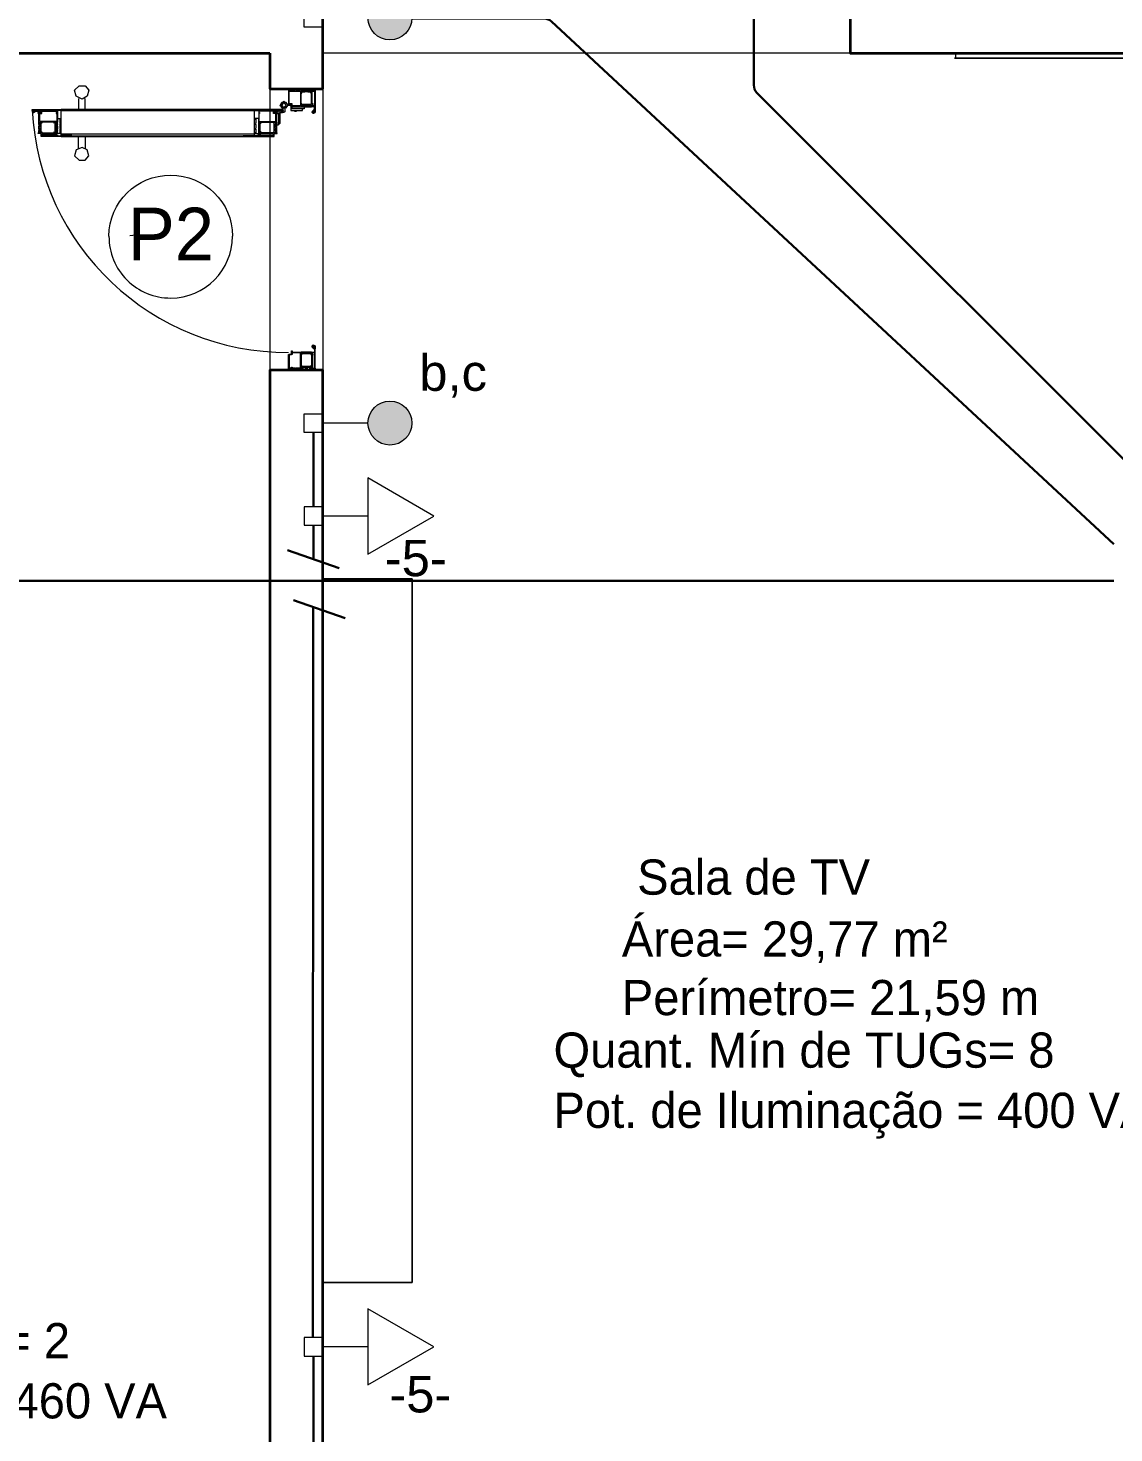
# Model space of a CAD drawing. Header units: millimetres. Extents: x -3501 to 2443, y -1417 to 2787.
# Drawn here: x -2359.2 to -2050.7, y 41.9 to 441.2 of the extents above; entities that cross this region are included whole.
import ezdxf

# ---------------------------------------------------------------- set-up
doc = ezdxf.new("R2010")
doc.units = ezdxf.units.MM
for name, color, linetype, lineweight in [('EL-ELETRODUTOS-ALV', 5, 'Continuous', 30), ('EL-SIMB-P-CIRC', 1, 'Continuous', 20), ('Eletroduto', 160, 'Continuous', 30), ('TXT e CIRCUITOS', 7, 'Continuous', 30)]:
    doc.layers.add(name, color=color, linetype=linetype, lineweight=lineweight)
doc.layers.add('PDF_Geometry', color=7, linetype='Continuous')
doc.layers.add('Texto', color=7, linetype='Continuous')
doc.styles.add('PDF Bahnschrift', font='bahnschrift.ttf')
doc.styles.add('txt 2mm', font='arial.ttf', dxfattribs={"height": 100})

# ---------------------------------------------------------------- blocks, each defined once
blk = doc.blocks.new('tom baixa')
at = {"layer": 'EL-SIMB-P-CIRC', "color": 1}
for p, q in [((138252.4, 40154.5), (138439.9, 40046.3)), ((138252.4, 39938), (138252.4, 40154.5)), ((138071.3, 40019.8), (138071.3, 40072.8)), ((138071.3, 40072.8), (138124.4, 40072.8)), ((138124.4, 40072.8), (138124.4, 40019.8)), ((138124.4, 40019.8), (138071.3, 40019.8)), ((138252.4, 40046.3), (138124.4, 40046.3)), ((138439.9, 40046.3), (138252.4, 39938))]:
    blk.add_line(p, q, dxfattribs=at)
blk = doc.blocks.new('inte sim')
at = {"layer": 'EL-SIMB-P-CIRC', "color": 1}
blk.add_line((51872.6, 16975), (51872.6, 17103.5), dxfattribs=at)
blk.add_circle((51872.6, 16912.5), 62.5, dxfattribs=at)
blk = doc.blocks.new('int paralelo')
at = {"layer": 'EL-SIMB-P-CIRC', "ltscale": 3}
h = blk.add_hatch(color=256, dxfattribs=at)
h.dxf.hatch_style = 1
h.paths.add_polyline_path([(31096.1, 22328.9, 1), (31221.1, 22328.9, 1)])
at = {"layer": 'EL-SIMB-P-CIRC', "color": 1}
for p, q in [((30914.6, 22302.4), (30914.6, 22355.4)), ((30914.6, 22355.4), (30967.6, 22355.4)), ((30967.6, 22355.4), (30967.6, 22302.4)), ((30967.6, 22302.4), (30914.6, 22302.4))]:
    blk.add_line(p, q, dxfattribs=at)
at = {"layer": 'EL-SIMB-P-CIRC', "ltscale": 3, "rotation": 90}
blk.add_blockref('inte sim', (48071.1, -29543.8), dxfattribs=at)

msp = doc.modelspace()

# ---------------------------------------------------------------- linework, layer by layer
at = {"layer": 'Eletroduto'}
for p, q in [((-2278.13, 299.86), (-2278.14, 290.27)), ((-2278.16, 276.65), (-2278.34, 69.02)), ((-2278.13, 63.71), (-2278.13, -10.91))]:
    msp.add_line(p, q, dxfattribs=at)
for points in [[(-2130.64, 650.7), (-2153, 650.7), (-2153, 424.95, 0.198912), (-2152.12, 422.83), (-2037.26, 307.97)], [(-2250.13, 443.88), (-2212.55, 443.88, -0.189464), (-2210.5, 443.08), (-2050.71, 294.52)]]:
    msp.add_lwpolyline(points, format="xyb", dxfattribs=at)
for points in [[(-2278.13, 305.17), (-2278.13, 326.28)], [(-2540.36, 284.09), (-2050.71, 284.09)]]:
    msp.add_lwpolyline(points, dxfattribs=at)
at = {"layer": 'PDF_Geometry', "lineweight": 35}
for p, q in [((-2275.48, 423.93), (-2275.48, 448.91)), ((-2840.56, 434.09), (-2290.51, 434.09)), ((-2290.51, 434.09), (-2290.51, 423.93)), ((-2290.51, 423.93), (-2275.48, 423.93))]:
    msp.add_line(p, q, dxfattribs=at)
at = {"layer": 'PDF_Geometry', "lineweight": 18}
for points in [[(-2125.64, 844.04), (-2125.64, 434.09), (-2275.48, 434.09), (-2275.48, 613.99), (-2275.48, 619.07), (-2300.46, 619.07), (-2325.43, 619.07), (-2325.43, 631.98)], [(-2839.29, 434.09), (-2290.51, 434.09)], [(-1775.59, 434.09), (-2275.48, 434.09), (-2275.48, 284.67)], [(-2290.72, 423.93), (-2290.51, 423.93), (-2290.51, 343.93)], [(-2290.51, 423.93), (-2290.51, -46.33)], [(-2275.48, 423.93), (-2275.48, 343.93)], [(-2344.9, 421.18), (-2344.9, 418.01), (-2342.99, 418.01), (-2342.99, 421.18)], [(-2286.06, 420.12), (-2285.43, 419.28), (-2286.28, 418.43), (-2286.28, 418.22), (-2286.28, 417.37), (-2286.49, 417.16), (-2286.7, 417.16), (-2287.33, 417.16), (-2287.12, 417.16), (-2286.91, 417.16), (-2286.91, 417.37), (-2287.12, 417.37), (-2287.33, 417.58), (-2286.91, 417.58), (-2287.76, 417.58), (-2287.97, 417.37), (-2287.97, 417.16), (-2287.97, 413.99), (-2287.76, 413.99), (-2287.55, 414.2), (-2287.55, 417.16), (-2287.33, 417.16), (-2287.33, 417.37), (-2287.12, 417.16), (-2286.91, 417.16), (-2286.7, 417.37), (-2286.7, 417.58), (-2286.91, 417.58), (-2286.91, 417.37), (-2287.12, 417.37), (-2287.55, 417.58), (-2288.18, 417.58), (-2288.39, 417.58), (-2288.39, 417.16), (-2288.6, 417.58), (-2289.03, 417.58), (-2289.03, 417.37), (-2288.82, 417.16), (-2289.03, 417.16), (-2289.24, 417.37), (-2289.24, 417.58), (-2289.03, 417.8), (-2288.18, 417.8), (-2287.97, 417.8), (-2286.91, 417.8), (-2286.7, 417.8), (-2286.7, 417.58), (-2286.7, 418.22), (-2286.91, 418.43)], [(-2286.7, 418.43), (-2287.55, 419.07), (-2287.12, 420.12), (-2286.06, 420.12), (-2285.43, 419.28), (-2286.06, 418.43)], [(-2280.98, 419.28), (-2280.98, 419.28)], [(-2279.29, 419.28), (-2279.29, 419.28)], [(-2346.8, 410.39), (-2355.48, 410.39), (-2355.48, 410.6), (-2346.8, 410.6), (-2349.77, 410.6), (-2349.77, 411.02), (-2346.8, 411.02), (-2349.77, 411.02), (-2349.77, 417.8), (-2346.8, 417.8), (-2358.02, 417.8), (-2358.02, 418.01), (-2346.8, 418.01)], [(-2358.02, 417.58), (-2358.02, 417.58)], [(-2357.81, 417.8), (-2357.81, 417.8)], [(-2356.75, 417.8), (-2357.81, 417.8), (-2356.75, 417.8)], [(-2357.81, 417.8), (-2357.81, 417.8)], [(-2357.81, 417.37), (-2357.81, 417.37)], [(-2357.6, 417.37), (-2357.6, 417.37)], [(-2357.6, 417.16), (-2357.6, 417.16)], [(-2357.6, 417.16), (-2357.6, 417.16)], [(-2357.39, 417.37), (-2357.39, 417.37)], [(-2357.39, 417.37), (-2357.39, 417.37)], [(-2357.17, 417.58), (-2357.17, 417.58)], [(-2356.54, 417.8), (-2356.54, 417.8)], [(-2356.54, 417.8), (-2356.54, 417.8)], [(-2356.33, 417.16), (-2356.33, 417.16)], [(-2356.12, 417.58), (-2356.12, 417.58)], [(-2356.12, 417.16), (-2356.12, 417.16)], [(-2355.69, 417.58), (-2355.69, 417.58)], [(-2355.27, 417.58), (-2355.27, 417.58)], [(-2355.27, 416.95), (-2355.27, 416.95)], [(-2351.04, 417.58), (-2351.04, 417.58)], [(-2351.04, 417.16), (-2351.04, 417.16)], [(-2294.95, 418.01), (-2349.77, 418.01)], [(-2349.77, 417.8), (-2296.01, 417.8)], [(-2298.13, 417.8), (-2286.7, 417.8), (-2286.7, 418.01), (-2298.13, 418.01)], [(-2294.95, 417.8), (-2294.95, 410.6)], [(-2293.47, 417.16), (-2293.47, 417.16)], [(-2289.45, 417.58), (-2289.45, 417.58)], [(-2289.45, 416.95), (-2289.45, 416.95)], [(-2289.03, 417.58), (-2289.03, 417.58)], [(-2288.6, 417.58), (-2288.6, 417.58)], [(-2288.6, 417.16), (-2288.6, 417.16)], [(-2288.6, 416.53), (-2288.6, 416.53)], [(-2288.6, 415.47), (-2288.6, 415.47)], [(-2288.39, 417.16), (-2288.39, 417.16)], [(-2288.18, 417.8), (-2288.18, 417.8)], [(-2288.18, 417.8), (-2288.18, 417.8)], [(-2288.18, 416.53), (-2287.97, 416.53)], [(-2287.97, 415.47), (-2288.18, 415.47)], [(-2287.97, 417.8), (-2286.91, 417.8), (-2287.97, 417.8)], [(-2287.55, 417.58), (-2287.55, 417.58)], [(-2287.55, 416.53), (-2287.55, 416.95)], [(-2287.33, 417.58), (-2287.33, 417.58)], [(-2287.33, 417.37), (-2287.33, 417.37)], [(-2287.33, 417.37), (-2287.33, 417.37)], [(-2287.12, 417.37), (-2287.12, 417.37)], [(-2287.12, 417.37), (-2287.12, 417.37)], [(-2287.12, 417.16), (-2287.12, 417.16)], [(-2286.91, 417.8), (-2286.91, 417.8)], [(-2286.91, 417.8), (-2286.91, 417.8)], [(-2286.91, 417.58), (-2286.91, 417.58)], [(-2286.91, 417.58), (-2286.91, 417.58)], [(-2286.91, 417.37), (-2286.91, 417.37)], [(-2286.91, 417.37), (-2286.91, 417.37)], [(-2286.91, 417.37), (-2286.91, 417.37)], [(-2286.7, 417.58), (-2286.7, 417.58)], [(-2284.16, 417.8), (-2284.16, 417.8)], [(-2283.74, 417.8), (-2283.52, 417.8), (-2283.52, 417.58), (-2282.89, 417.58), (-2282.89, 417.8), (-2282.68, 417.8)], [(-2283.52, 418.22), (-2283.52, 418.22)], [(-2282.89, 418.22), (-2282.89, 418.22)], [(-2282.89, 418.22), (-2282.89, 418.22)], [(-2281.62, 418.85), (-2281.62, 418.85)], [(-2280.98, 419.07), (-2280.98, 419.07)], [(-2280.98, 419.07), (-2280.98, 419.07)], [(-2280.98, 419.07), (-2280.98, 419.07)], [(-2280.98, 418.85), (-2280.98, 418.85)], [(-2280.77, 419.07), (-2280.77, 419.07)], [(-2280.77, 419.07), (-2280.77, 419.07)], [(-2280.77, 419.07), (-2280.77, 419.07)], [(-2280.77, 418.85), (-2280.77, 418.85)], [(-2280.56, 419.07), (-2280.56, 419.07)], [(-2280.56, 419.07), (-2280.56, 419.07)], [(-2280.56, 418.85), (-2280.56, 418.85)], [(-2279.71, 419.07), (-2279.71, 419.07)], [(-2279.71, 419.07), (-2279.71, 419.07)], [(-2279.71, 418.85), (-2279.71, 418.85)], [(-2279.5, 419.07), (-2279.5, 419.07)], [(-2279.5, 419.07), (-2279.5, 419.07)], [(-2279.5, 419.07), (-2279.5, 419.07)], [(-2279.5, 418.85), (-2279.5, 418.85)], [(-2279.29, 419.07), (-2279.29, 419.07)], [(-2279.29, 419.07), (-2279.29, 419.07)], [(-2279.29, 419.07), (-2279.29, 419.07)], [(-2279.29, 418.85), (-2279.29, 418.85)], [(-2278.66, 418.85), (-2278.66, 418.85)], [(-2278.44, 417.16), (-2278.44, 417.16)], [(-2278.23, 417.58), (-2278.23, 417.58)], [(-2278.23, 417.58), (-2278.23, 417.58)], [(-2278.23, 417.37), (-2278.23, 417.37)], [(-2278.23, 417.37), (-2278.23, 417.37)], [(-2278.23, 417.16), (-2278.23, 417.16)], [(-2278.23, 417.16), (-2278.23, 417.16)], [(-2278.23, 417.16), (-2278.23, 417.16)], [(-2278.02, 418.01), (-2278.02, 418.01)], [(-2278.02, 418.01), (-2278.02, 417.8), (-2278.02, 418.01)], [(-2278.02, 417.8), (-2278.02, 417.8)], [(-2278.02, 417.8), (-2278.02, 417.8)], [(-2278.02, 417.58), (-2278.02, 417.58)], [(-2278.02, 417.37), (-2278.02, 417.37)], [(-2278.02, 417.16), (-2278.02, 417.16)], [(-2278.02, 417.16), (-2278.02, 417.16)], [(-2277.81, 417.8), (-2277.81, 417.8)], [(-2277.81, 417.8), (-2277.81, 417.8)], [(-2277.81, 417.58), (-2277.81, 417.58)], [(-2277.81, 417.58), (-2277.81, 417.58)], [(-2277.81, 417.16), (-2277.81, 417.37), (-2277.81, 417.16)], [(-2277.81, 417.37), (-2277.81, 417.37)], [(-2277.81, 417.37), (-2277.81, 417.37)], [(-2277.81, 417.37), (-2277.81, 417.37)], [(-2277.81, 417.16), (-2277.81, 417.16)], [(-2356.12, 414.41), (-2356.12, 414.41)], [(-2356.12, 413.77), (-2356.12, 413.77)], [(-2356.12, 413.35), (-2356.12, 413.35)], [(-2356.12, 412.5), (-2356.12, 412.5)], [(-2356.12, 412.08), (-2356.12, 412.08)], [(-2356.12, 411.45), (-2356.12, 411.45)], [(-2355.9, 413.77), (-2355.9, 413.77)], [(-2355.9, 413.77), (-2355.9, 413.77)], [(-2355.9, 413.35), (-2355.9, 413.35)], [(-2355.9, 413.35), (-2355.9, 413.35)], [(-2355.9, 412.5), (-2355.9, 412.5)], [(-2355.9, 412.5), (-2355.9, 412.5)], [(-2355.9, 412.08), (-2355.9, 412.08)], [(-2355.9, 412.08), (-2355.9, 412.08)], [(-2355.69, 413.77), (-2355.69, 413.77)], [(-2355.69, 412.08), (-2355.69, 412.08)], [(-2349.77, 413.99), (-2349.77, 413.99)], [(-2349.77, 412.5), (-2349.77, 412.5)], [(-2294.95, 413.99), (-2294.95, 413.99)], [(-2294.95, 412.5), (-2294.74, 412.5), (-2294.95, 412.5)], [(-2288.82, 413.77), (-2288.82, 413.77)], [(-2288.82, 413.77), (-2288.82, 413.77)], [(-2288.82, 413.56), (-2288.82, 413.56)], [(-2288.82, 413.56), (-2288.82, 413.56)], [(-2288.82, 413.56), (-2288.82, 413.56)], [(-2288.82, 413.56), (-2288.82, 413.56)], [(-2288.82, 413.35), (-2288.82, 413.35)], [(-2288.82, 413.35), (-2288.82, 413.35)], [(-2288.82, 412.5), (-2288.82, 412.5)], [(-2288.82, 412.5), (-2288.82, 412.5)], [(-2288.82, 412.29), (-2288.82, 412.29)], [(-2288.82, 412.29), (-2288.82, 412.29)], [(-2288.82, 412.29), (-2288.82, 412.29)], [(-2288.82, 412.29), (-2288.82, 412.29)], [(-2288.82, 412.08), (-2288.82, 412.08)], [(-2288.82, 412.08), (-2288.82, 412.08)], [(-2288.6, 414.41), (-2288.6, 414.41)], [(-2288.6, 413.77), (-2288.6, 413.77)], [(-2288.6, 413.56), (-2288.6, 413.56)], [(-2288.6, 413.56), (-2288.6, 413.56)], [(-2288.6, 413.35), (-2288.6, 413.35)], [(-2288.6, 412.5), (-2288.6, 412.5)], [(-2288.6, 412.29), (-2288.6, 412.29)], [(-2288.6, 412.29), (-2288.6, 412.29)], [(-2288.6, 412.08), (-2288.6, 412.08)], [(-2288.6, 411.45), (-2288.6, 411.45)], [(-2287.97, 413.99), (-2287.97, 413.99)], [(-2294.95, 411.02), (-2349.77, 411.02)], [(-2349.77, 410.6), (-2296.01, 410.6)], [(-2349.77, 410.39), (-2294.74, 410.39)], [(-2344.9, 407), (-2344.9, 410.39), (-2342.99, 410.39), (-2342.99, 407)], [(-2298.13, 410.39), (-2289.24, 410.39), (-2289.24, 410.6), (-2298.13, 410.6)], [(-2330.3, 382.24), (-2328.6, 382.45)], [(-2280.98, 349.01), (-2280.98, 349.01)], [(-2280.98, 349.01), (-2280.98, 349.01)], [(-2280.98, 348.8), (-2280.98, 348.8)], [(-2280.56, 349.01), (-2280.56, 349.01)], [(-2280.56, 349.01), (-2280.56, 349.01)], [(-2280.56, 349.01), (-2280.56, 349.01)], [(-2279.71, 349.01), (-2279.71, 349.01)], [(-2279.71, 349.01), (-2279.71, 349.01)], [(-2279.29, 349.01), (-2279.29, 349.01)], [(-2279.29, 349.01), (-2279.29, 349.01)], [(-2279.29, 348.8), (-2279.29, 348.8)], [(-2278.44, 350.92), (-2278.44, 350.92)], [(-2278.23, 350.71), (-2278.23, 350.71)], [(-2278.23, 350.49), (-2278.23, 350.49)], [(-2278.23, 350.49), (-2278.23, 350.49)], [(-2278.23, 350.28), (-2278.23, 350.28)], [(-2278.23, 350.28), (-2278.23, 350.28)], [(-2278.02, 350.92), (-2278.02, 350.92)], [(-2278.02, 350.92), (-2278.02, 350.92)], [(-2278.02, 350.71), (-2278.02, 350.71)], [(-2278.02, 350.28), (-2278.02, 350.28)], [(-2278.02, 350.07), (-2278.02, 350.07)], [(-2278.02, 350.07), (-2278.02, 350.07)], [(-2277.81, 350.71), (-2277.81, 350.71)], [(-2277.81, 350.71), (-2277.81, 350.71)], [(-2277.81, 350.28), (-2277.81, 350.28)], [(-2277.81, 350.28), (-2277.81, 350.28)], [(-2277.6, 350.49), (-2277.6, 350.49)], [(-2290.72, 308.59), (-2290.51, 308.8)], [(-2290.72, 129.12), (-2290.51, 128.91)], [(-2275.48, 84.67), (-2275.48, -150.88)]]:
    msp.add_lwpolyline(points, dxfattribs=at)
at = {"layer": 'PDF_Geometry', "lineweight": 35}
for points in [[(-2125.64, 448.91), (-2125.64, 434.09), (-1775.59, 434.09), (-1775.59, 357.48), (-1760.56, 357.48), (-1760.56, 535.47), (-1775.59, 535.47), (-1775.59, 448.91), (-2110.61, 448.91), (-2110.61, 459.07), (-2125.64, 459.07)], [(-2265.53, -150.88), (-2275.48, -150.88), (-2275.48, 343.93), (-2290.51, 343.93), (-2290.51, -150.88), (-2290.51, -165.91), (-2265.53, -165.91)]]:
    msp.add_lwpolyline(points, close=True, dxfattribs=at)
at = {"layer": 'PDF_Geometry', "lineweight": 18}
for points in [[(-1791.25, 432.61), (-2096.01, 432.61)], [(-2343.84, 420.97), (-2345.53, 421.82), (-2345.96, 423.51), (-2344.69, 424.78), (-2342.99, 424.78), (-2341.94, 423.51), (-2342.36, 421.82)], [(-2281.62, 418.85), (-2281.41, 418.85), (-2281.2, 418.85), (-2281.41, 419.07), (-2281.41, 419.28), (-2281.41, 419.07), (-2281.62, 419.07), (-2281.62, 419.49), (-2281.41, 419.49), (-2281.41, 419.7), (-2281.62, 419.7), (-2281.62, 422.66), (-2281.41, 422.66), (-2281.41, 422.87), (-2281.41, 423.09), (-2281.62, 422.87), (-2281.62, 423.3), (-2281.41, 423.3), (-2281.2, 423.51), (-2281.41, 423.51), (-2281.62, 423.51), (-2283.1, 423.51), (-2283.1, 423.93), (-2283.31, 423.93), (-2283.52, 423.93), (-2283.52, 423.72), (-2283.31, 423.72), (-2283.31, 423.51), (-2284.16, 423.51), (-2285.01, 423.51), (-2285.01, 423.72), (-2284.79, 423.72), (-2284.79, 423.93), (-2285.22, 423.93), (-2285.22, 419.7), (-2285.22, 419.49), (-2284.37, 419.49), (-2284.37, 418.64), (-2284.16, 418.64), (-2284.16, 418.85), (-2282.89, 418.85)], [(-2285.22, 423.93), (-2277.6, 423.93)], [(-2285.01, 419.7), (-2285.01, 423.3), (-2284.37, 423.3), (-2284.16, 423.3), (-2281.83, 423.3), (-2281.83, 419.07), (-2282.47, 419.07), (-2283.31, 419.07), (-2284.16, 419.07), (-2284.16, 419.7)], [(-2280.56, 423.51), (-2279.71, 423.51), (-2279.71, 423.3), (-2279.93, 423.3), (-2279.71, 423.09), (-2279.08, 423.09), (-2279.08, 423.3), (-2279.29, 423.3), (-2279.29, 423.51), (-2279.08, 423.51), (-2278.87, 423.3), (-2278.66, 423.3), (-2278.66, 422.87), (-2278.87, 423.09), (-2280.14, 423.09), (-2280.14, 423.3), (-2280.14, 423.09), (-2281.41, 423.09), (-2281.62, 422.87), (-2281.62, 423.3), (-2281.41, 423.3), (-2281.2, 423.51), (-2280.98, 423.51), (-2280.98, 423.3), (-2281.2, 423.3), (-2281.2, 423.09), (-2280.56, 423.09), (-2280.35, 423.3), (-2280.56, 423.3)], [(-2277.6, 417.8), (-2277.81, 417.8), (-2278.02, 417.8), (-2278.02, 418.01), (-2277.81, 418.01), (-2277.81, 418.85), (-2278.66, 418.85), (-2278.87, 418.85), (-2279.08, 418.85), (-2278.87, 419.07), (-2278.87, 419.28), (-2278.87, 419.07), (-2278.66, 419.07), (-2278.66, 419.49), (-2278.87, 419.49), (-2278.87, 419.7), (-2278.66, 419.7), (-2278.66, 422.66), (-2278.87, 422.66), (-2278.87, 422.87), (-2278.87, 423.09), (-2278.66, 422.87), (-2278.66, 423.3), (-2278.87, 423.3), (-2279.08, 423.51), (-2278.87, 423.51), (-2278.66, 423.51), (-2277.6, 423.51), (-2277.6, 423.72), (-2278.02, 423.72), (-2278.02, 423.93), (-2277.81, 423.93), (-2277.6, 423.93), (-2277.6, 417.16), (-2278.02, 417.16), (-2277.81, 417.37), (-2277.81, 417.16), (-2277.6, 417.16), (-2277.6, 417.37), (-2277.6, 417.58)], [(-2278.23, 419.7), (-2278.44, 419.7), (-2278.44, 423.3), (-2277.81, 423.3), (-2277.81, 419.07), (-2278.44, 419.07), (-2278.44, 419.49), (-2278.23, 419.49)], [(-2284.79, 419.28), (-2284.58, 419.07), (-2284.58, 418.01), (-2284.58, 417.8), (-2284.16, 417.8), (-2281.2, 417.8), (-2281.2, 418.01), (-2281.2, 418.22), (-2283.74, 418.22), (-2284.16, 418.22), (-2284.37, 418.43), (-2284.37, 419.28), (-2284.37, 419.49), (-2284.58, 419.49), (-2285.43, 419.49), (-2285.64, 419.7), (-2286.49, 420.34), (-2287.33, 419.7), (-2287.33, 418.64), (-2286.28, 418.43), (-2285.64, 419.07), (-2285.43, 419.28)], [(-2286.49, 418.64), (-2287.12, 419.28), (-2286.49, 419.91), (-2285.85, 419.28)], [(-2286.49, 418.64), (-2287.12, 419.28), (-2286.49, 419.91), (-2285.85, 419.28)], [(-2280.56, 419.07), (-2280.56, 418.85), (-2279.71, 418.85), (-2279.71, 419.07), (-2279.93, 419.07), (-2279.93, 419.28), (-2279.71, 419.28), (-2279.08, 419.28), (-2279.08, 419.07), (-2279.29, 419.07), (-2279.29, 418.85), (-2279.08, 418.85), (-2278.87, 419.07), (-2278.87, 419.28), (-2278.66, 419.07), (-2278.66, 419.49), (-2278.87, 419.49), (-2280.14, 419.49), (-2280.14, 419.28), (-2280.14, 419.49), (-2281.41, 419.49), (-2281.62, 419.49), (-2281.62, 419.07), (-2281.41, 419.28), (-2281.41, 419.07), (-2281.2, 418.85), (-2280.98, 418.85), (-2280.98, 419.07), (-2281.2, 419.07), (-2281.2, 419.28), (-2280.56, 419.28), (-2280.35, 419.28), (-2280.35, 419.07)], [(-2280.56, 419.28), (-2280.77, 419.28), (-2280.98, 419.28), (-2280.98, 419.07), (-2280.98, 418.85), (-2281.62, 418.85), (-2278.66, 418.85), (-2279.29, 418.85), (-2279.29, 419.07), (-2279.29, 419.28), (-2279.5, 419.28), (-2279.71, 419.28), (-2279.71, 419.07), (-2279.5, 419.07), (-2279.71, 419.07), (-2279.71, 418.85), (-2280.56, 418.85), (-2280.56, 419.07), (-2280.77, 419.07), (-2280.56, 419.07)], [(-2357.39, 417.16), (-2357.6, 417.16), (-2357.81, 417.37), (-2357.6, 417.37), (-2357.17, 417.58), (-2356.54, 417.58), (-2356.33, 417.58), (-2356.33, 417.16), (-2356.12, 417.58), (-2355.69, 417.58), (-2355.69, 417.37), (-2355.9, 417.16), (-2356.12, 417.16), (-2355.9, 417.16), (-2355.69, 417.16), (-2355.48, 417.37), (-2355.48, 417.58), (-2355.69, 417.8), (-2356.54, 417.8), (-2357.81, 417.8), (-2358.02, 417.8), (-2358.02, 417.58), (-2358.02, 417.37), (-2357.81, 417.16), (-2357.6, 417.16), (-2357.39, 417.37)], [(-2350.83, 415.68), (-2350.83, 414.41), (-2351.04, 414.41), (-2351.04, 414.2), (-2350.83, 414.2), (-2351.04, 413.99), (-2351.25, 414.2), (-2351.04, 414.41), (-2351.46, 414.41), (-2351.46, 414.2), (-2351.67, 414.2), (-2351.88, 414.41), (-2355.27, 414.41), (-2355.27, 414.2), (-2355.48, 414.2), (-2355.48, 414.41), (-2355.9, 414.41), (-2355.9, 414.2), (-2355.69, 414.2), (-2355.9, 414.2), (-2356.12, 413.99), (-2356.12, 414.2), (-2356.12, 414.41), (-2356.12, 415.68), (-2356.12, 416.95), (-2356.33, 416.95), (-2356.33, 417.16), (-2355.48, 417.16), (-2355.48, 417.8), (-2355.27, 417.8), (-2351.04, 417.8), (-2350.83, 417.8)], [(-2351.04, 417.16), (-2351.25, 417.16), (-2351.25, 416.95), (-2351.04, 416.95), (-2351.04, 414.62), (-2355.9, 414.62), (-2355.9, 415.26), (-2355.9, 416.1), (-2355.9, 416.95), (-2355.27, 416.95), (-2355.27, 417.58), (-2351.04, 417.58)], [(-2349.98, 413.99), (-2350.19, 413.77), (-2350.19, 413.56), (-2350.19, 413.14), (-2350.19, 412.93), (-2350.19, 412.72), (-2349.77, 412.5), (-2349.98, 412.5), (-2350.19, 412.5), (-2350.19, 412.29), (-2350.19, 411.45), (-2349.98, 411.45), (-2349.98, 411.23), (-2350.19, 411.23), (-2350.83, 411.23), (-2350.83, 411.66), (-2350.83, 414.83), (-2350.83, 415.04), (-2350.83, 415.26), (-2350.83, 415.47), (-2350.19, 415.47), (-2349.98, 415.47), (-2349.98, 415.26), (-2350.19, 415.26), (-2350.19, 414.41), (-2350.19, 414.2)], [(-2294.74, 415.26), (-2294.53, 415.26), (-2294.53, 414.41), (-2294.53, 414.2), (-2294.74, 413.99), (-2294.53, 413.77), (-2294.53, 413.56), (-2294.53, 413.14), (-2294.53, 412.93), (-2294.53, 412.72), (-2294.74, 412.5), (-2294.53, 412.5), (-2294.53, 412.29), (-2294.53, 411.45), (-2294.74, 411.45), (-2294.74, 411.23), (-2294.53, 411.23), (-2293.89, 411.23), (-2293.68, 411.23), (-2293.68, 411.66), (-2293.68, 414.83), (-2293.68, 415.04), (-2293.68, 415.26), (-2293.89, 415.47), (-2294.53, 415.47), (-2294.74, 415.47)], [(-2293.68, 415.68), (-2293.68, 414.41), (-2293.68, 414.2), (-2293.68, 413.99), (-2293.47, 414.2), (-2293.68, 414.41), (-2293.26, 414.41), (-2293.26, 414.2), (-2293.05, 414.2), (-2292.84, 414.41), (-2289.45, 414.41), (-2289.45, 414.2), (-2289.24, 414.2), (-2289.24, 414.41), (-2288.82, 414.41), (-2288.82, 414.2), (-2289.03, 414.2), (-2288.82, 414.2), (-2288.6, 413.99), (-2288.6, 414.2), (-2288.6, 414.41), (-2288.6, 415.68), (-2288.6, 416.95), (-2288.39, 416.95), (-2288.39, 417.16), (-2289.24, 417.16), (-2289.24, 417.8), (-2289.45, 417.8), (-2293.68, 417.8)], [(-2293.47, 417.16), (-2293.47, 416.95), (-2293.68, 416.95), (-2293.68, 414.62), (-2288.82, 414.62), (-2288.82, 415.26), (-2288.82, 416.1), (-2288.82, 416.95), (-2289.45, 416.95), (-2289.45, 417.58), (-2293.47, 417.58), (-2293.68, 417.58), (-2293.68, 417.16)], [(-2288.82, 417.16), (-2288.6, 417.16)], [(-2288.18, 416.95), (-2288.18, 413.56), (-2288.6, 413.56), (-2288.6, 416.95)], [(-2280.77, 418.22), (-2284.16, 418.22), (-2284.16, 418.85), (-2280.77, 418.85)], [(-2280.77, 418.85), (-2280.98, 419.07), (-2280.77, 419.07)], [(-2279.29, 419.07), (-2279.5, 418.85), (-2279.5, 419.07)], [(-2277.81, 417.58), (-2277.81, 417.37), (-2277.6, 417.37), (-2277.6, 417.58), (-2277.81, 417.8), (-2278.02, 417.8), (-2278.23, 417.58), (-2278.23, 417.37), (-2278.02, 417.58), (-2278.02, 417.37), (-2277.81, 417.37), (-2278.02, 417.37), (-2278.02, 417.16), (-2278.02, 416.95), (-2278.23, 416.95), (-2278.44, 417.16), (-2278.44, 417.37), (-2278.44, 417.16), (-2278.23, 417.16), (-2278.02, 417.16), (-2278.02, 417.58)], [(-2278.44, 417.37), (-2278.23, 417.58), (-2278.44, 417.58)], [(-2278.23, 417.16), (-2278.23, 417.37)], [(-2350.83, 411.45), (-2350.83, 411.23), (-2351.04, 411.23), (-2351.25, 411.23), (-2351.25, 410.81), (-2350.83, 410.81), (-2350.83, 410.6), (-2355.27, 410.6), (-2355.48, 410.6), (-2355.48, 411.23), (-2356.33, 411.23), (-2356.33, 411.45), (-2356.12, 411.45), (-2356.12, 411.66), (-2356.12, 411.87), (-2355.9, 411.66), (-2355.69, 411.66), (-2355.9, 411.66), (-2355.9, 411.45), (-2355.48, 411.45), (-2355.48, 411.66), (-2355.27, 411.66), (-2355.27, 411.45), (-2351.88, 411.45), (-2351.67, 411.66), (-2351.46, 411.66), (-2351.46, 411.45), (-2351.04, 411.45), (-2351.25, 411.66), (-2351.04, 411.87), (-2350.83, 411.66), (-2351.04, 411.66), (-2351.04, 411.45)], [(-2355.9, 413.35), (-2356.12, 413.35), (-2356.12, 412.5), (-2355.9, 412.5), (-2355.9, 412.72), (-2355.69, 412.72), (-2355.69, 412.5), (-2355.69, 411.87), (-2355.9, 411.87), (-2355.9, 412.08), (-2356.12, 412.08), (-2356.12, 411.87), (-2355.9, 411.66), (-2355.69, 411.66), (-2355.9, 411.45), (-2355.48, 411.45), (-2355.48, 411.66), (-2355.48, 412.93), (-2355.69, 412.93), (-2355.48, 412.93), (-2355.48, 414.2), (-2355.48, 414.41), (-2355.9, 414.41), (-2355.69, 414.2), (-2355.9, 414.2), (-2356.12, 413.99), (-2356.12, 413.77), (-2355.9, 413.77), (-2355.9, 413.99), (-2355.69, 413.99), (-2355.69, 413.35), (-2355.69, 413.14), (-2355.9, 413.14)], [(-2355.69, 413.56), (-2355.69, 413.77), (-2355.9, 413.77), (-2356.12, 413.77), (-2356.12, 414.41), (-2356.12, 411.45), (-2356.12, 412.08), (-2355.9, 412.08), (-2355.69, 412.08), (-2355.69, 412.29), (-2355.69, 412.5), (-2355.9, 412.5), (-2356.12, 412.5), (-2356.12, 413.35), (-2355.9, 413.35), (-2355.69, 413.35)], [(-2351.04, 413.35), (-2350.83, 413.35), (-2350.83, 412.5), (-2351.04, 412.5), (-2351.04, 412.72), (-2351.25, 412.72), (-2351.25, 412.5), (-2351.25, 411.87), (-2351.04, 411.87), (-2351.04, 412.08), (-2350.83, 412.08), (-2350.83, 411.87), (-2351.04, 411.87), (-2351.25, 411.66), (-2351.04, 411.45), (-2351.25, 411.45), (-2351.46, 411.45), (-2351.46, 411.66), (-2351.46, 412.93), (-2351.25, 412.93), (-2351.46, 412.93), (-2351.46, 414.2), (-2351.46, 414.41), (-2351.25, 414.41), (-2351.04, 414.41), (-2351.25, 414.2), (-2351.04, 413.99), (-2350.83, 413.99), (-2350.83, 413.77), (-2351.04, 413.77), (-2351.04, 413.99), (-2351.25, 413.99), (-2351.25, 413.35), (-2351.25, 413.14), (-2351.04, 413.14)], [(-2349.77, 413.99), (-2349.98, 413.99)], [(-2294.95, 413.99), (-2294.74, 413.99)], [(-2293.68, 411.45), (-2293.68, 411.23), (-2293.47, 411.23), (-2293.47, 410.81), (-2293.89, 410.81), (-2293.89, 410.6), (-2293.68, 410.6), (-2289.45, 410.6), (-2289.24, 410.6), (-2289.24, 411.23), (-2288.39, 411.23), (-2288.39, 411.45), (-2288.6, 411.45), (-2288.6, 411.66), (-2288.6, 411.87), (-2288.82, 411.66), (-2289.03, 411.66), (-2288.82, 411.66), (-2288.82, 411.45), (-2289.24, 411.45), (-2289.24, 411.66), (-2289.45, 411.66), (-2289.45, 411.45), (-2292.84, 411.45), (-2293.05, 411.66), (-2293.26, 411.66), (-2293.26, 411.45), (-2293.68, 411.45), (-2293.47, 411.66), (-2293.68, 411.87), (-2293.68, 411.66)], [(-2293.68, 413.35), (-2293.68, 412.5), (-2293.68, 412.72), (-2293.47, 412.72), (-2293.47, 412.5), (-2293.47, 411.87), (-2293.68, 411.87), (-2293.68, 412.08), (-2293.68, 411.87), (-2293.47, 411.66), (-2293.68, 411.45), (-2293.47, 411.45), (-2293.26, 411.45), (-2293.26, 411.66), (-2293.26, 412.93), (-2293.47, 412.93), (-2293.26, 412.93), (-2293.26, 414.2), (-2293.26, 414.41), (-2293.47, 414.41), (-2293.68, 414.41), (-2293.47, 414.2), (-2293.68, 413.99), (-2293.68, 413.77), (-2293.68, 413.99), (-2293.47, 413.99), (-2293.47, 413.35), (-2293.47, 413.14), (-2293.68, 413.14)], [(-2288.82, 413.35), (-2288.6, 413.35), (-2288.6, 412.5), (-2288.82, 412.5), (-2288.82, 412.72), (-2289.03, 412.5), (-2289.03, 411.87), (-2288.82, 411.87), (-2288.82, 412.08), (-2288.6, 412.08), (-2288.6, 411.87), (-2288.82, 411.66), (-2289.03, 411.66), (-2288.82, 411.45), (-2289.24, 411.45), (-2289.24, 411.66), (-2289.24, 412.93), (-2289.03, 412.93), (-2289.24, 412.93), (-2289.24, 414.2), (-2289.24, 414.41), (-2288.82, 414.41), (-2289.03, 414.2), (-2288.82, 414.2), (-2288.6, 413.99), (-2288.6, 413.77), (-2288.82, 413.77), (-2288.82, 413.99), (-2289.03, 413.99), (-2289.03, 413.35), (-2288.82, 413.14)], [(-2289.03, 413.56), (-2289.03, 413.77), (-2288.82, 413.77), (-2288.82, 413.56), (-2288.82, 413.35)], [(-2289.03, 412.08), (-2289.03, 412.29), (-2288.82, 412.5), (-2288.82, 412.29), (-2288.82, 412.08)], [(-2288.82, 413.35), (-2288.6, 413.56), (-2288.6, 413.77), (-2288.82, 413.77), (-2288.6, 413.77), (-2288.6, 414.41), (-2288.6, 411.45), (-2288.6, 412.08), (-2288.6, 412.29), (-2288.82, 412.5), (-2288.6, 412.5), (-2288.6, 413.35)], [(-2288.82, 412.08), (-2288.6, 412.08)], [(-2351.46, 411.23), (-2351.46, 410.81), (-2355.27, 410.81), (-2355.27, 411.23)], [(-2293.26, 411.23), (-2293.26, 410.81), (-2289.45, 410.81), (-2289.45, 411.23)], [(-2343.84, 407.21), (-2345.53, 406.58), (-2345.96, 404.89), (-2344.69, 403.62), (-2342.99, 403.62), (-2341.94, 404.89), (-2342.36, 406.58)], [(-2281.62, 349.01), (-2281.41, 349.01), (-2281.2, 349.01), (-2281.41, 348.8), (-2281.62, 349.01), (-2281.62, 348.59), (-2281.41, 348.59), (-2281.41, 348.38), (-2281.62, 348.38), (-2281.62, 348.17), (-2281.62, 345.41), (-2281.41, 345.2), (-2281.41, 344.99), (-2281.62, 345.2), (-2281.62, 344.78), (-2281.62, 344.57), (-2281.41, 344.78), (-2281.2, 344.57), (-2281.41, 344.57), (-2281.62, 344.57), (-2283.1, 344.57), (-2283.1, 343.93), (-2283.31, 343.93), (-2283.52, 344.14), (-2283.31, 344.14), (-2283.31, 344.57), (-2284.16, 344.57), (-2285.01, 344.57), (-2285.01, 344.14), (-2284.79, 344.14), (-2284.79, 343.93), (-2285.22, 343.93), (-2285.22, 348.38), (-2284.37, 348.38), (-2284.37, 348.59), (-2284.37, 349.44), (-2284.16, 349.44), (-2284.16, 349.01), (-2282.89, 349.01)], [(-2285.01, 348.17), (-2285.01, 344.78), (-2285.01, 344.57), (-2284.37, 344.57), (-2284.37, 344.78), (-2284.16, 344.78), (-2284.16, 344.57), (-2281.83, 344.57), (-2281.83, 349.01), (-2282.47, 349.01), (-2283.31, 349.01), (-2284.16, 349.01), (-2284.16, 348.38), (-2285.01, 348.38)], [(-2279.29, 348.8), (-2279.5, 348.8), (-2279.71, 348.8), (-2279.71, 349.01), (-2280.56, 349.01), (-2280.56, 348.8), (-2280.77, 348.8), (-2280.98, 348.8), (-2280.98, 349.01), (-2281.62, 349.01), (-2281.62, 349.22), (-2278.66, 349.22), (-2278.66, 349.01), (-2279.29, 349.01)], [(-2280.56, 349.01), (-2279.71, 349.01), (-2279.93, 349.01), (-2279.93, 348.8), (-2279.71, 348.8), (-2279.08, 348.8), (-2279.08, 349.01), (-2279.29, 349.01), (-2279.08, 349.01), (-2278.87, 348.8), (-2278.66, 349.01), (-2278.66, 348.8), (-2278.66, 348.59), (-2278.87, 348.59), (-2280.14, 348.59), (-2280.14, 348.8), (-2280.14, 348.59), (-2281.41, 348.59), (-2281.62, 348.59), (-2281.62, 348.8), (-2281.62, 349.01), (-2281.41, 348.8), (-2281.2, 349.01), (-2280.98, 349.01), (-2281.2, 349.01), (-2281.2, 348.8), (-2280.56, 348.8), (-2280.35, 348.8), (-2280.35, 349.01)], [(-2277.6, 350.07), (-2277.81, 350.07), (-2277.81, 350.28), (-2278.02, 350.28), (-2278.02, 350.07), (-2277.81, 350.07), (-2277.81, 349.22), (-2277.81, 349.01), (-2278.66, 349.01), (-2278.87, 349.01), (-2279.08, 349.01), (-2278.87, 348.8), (-2278.66, 349.01), (-2278.66, 348.59), (-2278.87, 348.59), (-2278.87, 348.38), (-2278.66, 348.38), (-2278.66, 348.17), (-2278.66, 345.41), (-2278.87, 345.2), (-2278.87, 344.99), (-2278.66, 345.2), (-2278.66, 344.78), (-2278.66, 344.57), (-2278.87, 344.78), (-2279.08, 344.57), (-2278.87, 344.57), (-2278.66, 344.57), (-2277.6, 344.57), (-2277.6, 344.14), (-2278.02, 344.14), (-2277.81, 343.93), (-2277.6, 343.93), (-2277.6, 350.92), (-2278.02, 350.92), (-2278.02, 350.71), (-2277.81, 350.71), (-2277.81, 350.92), (-2277.6, 350.92), (-2277.6, 350.71), (-2277.6, 350.49), (-2277.6, 350.28)], [(-2278.23, 350.71), (-2278.23, 350.92), (-2278.44, 350.92), (-2278.44, 350.49), (-2278.44, 350.92), (-2278.23, 351.13), (-2278.02, 350.92), (-2278.02, 350.71), (-2277.81, 350.71), (-2277.6, 350.49), (-2277.81, 350.28), (-2278.02, 350.28), (-2278.02, 350.07), (-2278.23, 350.28)], [(-2278.44, 350.49), (-2278.23, 350.49), (-2278.23, 350.28)], [(-2278.23, 348.38), (-2278.44, 348.38), (-2278.44, 344.57), (-2277.81, 344.57), (-2277.81, 348.8), (-2277.81, 349.01), (-2278.44, 349.01), (-2278.44, 348.8), (-2278.44, 348.59), (-2278.44, 348.38)], [(-2285.22, 343.93), (-2277.6, 343.93)], [(-2280.56, 344.57), (-2279.71, 344.57), (-2279.93, 344.57), (-2279.93, 344.78), (-2279.71, 344.78), (-2279.08, 344.78), (-2279.29, 344.57), (-2279.08, 344.57), (-2278.87, 344.78), (-2278.66, 344.78), (-2278.66, 344.99), (-2278.66, 345.2), (-2278.87, 344.99), (-2280.14, 344.99), (-2280.14, 344.78), (-2280.14, 344.99), (-2281.41, 344.99), (-2281.62, 345.2), (-2281.62, 344.99), (-2281.62, 344.78), (-2281.41, 344.78), (-2281.2, 344.57), (-2280.98, 344.57), (-2281.2, 344.78), (-2280.56, 344.78), (-2280.35, 344.78), (-2280.35, 344.57)], [(-2275.48, 284.67), (-2275.48, 84.67), (-2250.08, 84.67), (-2250.08, 284.67), (-2275.48, 284.67), (-2250.08, 284.67), (-2250.08, 84.67), (-2275.48, 84.67)]]:
    msp.add_lwpolyline(points, close=True, dxfattribs=at)
at = {"layer": 'PDF_Geometry', "color": 8, "lineweight": 18, "true_color": 0x787878}
msp.add_lwpolyline([(-2095.59, 432.61), (-2095.59, 434.09)], dxfattribs=at)
at = {"layer": 'PDF_Geometry', "lineweight": 18}
msp.add_arc((-2285.49, 421.63), 72.62, 182.859, 270.2188, dxfattribs=at)
at = {"layer": 'Texto', "lineweight": 9}
msp.add_lwpolyline([(-2336.22, 382.03, 0.415663), (-2318.66, 364.46, 0.411152), (-2301.09, 382.03)], format="xyb", dxfattribs=at)
for points in [[(-2336.22, 382.03), (-2336.22, 391.76), (-2328.39, 399.38), (-2318.66, 399.38)], [(-2318.66, 399.38), (-2309.13, 399.38), (-2301.09, 391.76), (-2301.09, 382.03)]]:
    msp.add_open_spline(points, degree=3, dxfattribs=at)
at = {"layer": 'TXT e CIRCUITOS'}
for p, q in [((-2285.45, 292.82), (-2270.84, 287.71)), ((-2283.75, 278.61), (-2269.14, 273.49))]:
    msp.add_line(p, q, dxfattribs=at)

# ---------------------------------------------------------------- block references
at = {"layer": 'EL-ELETRODUTOS-ALV', "xscale": 0.1, "yscale": 0.1, "zscale": 0.1}
for p in [(-5372.24, -1788.82), (-5372.24, -1903.96)]:
    msp.add_blockref('int paralelo', p, dxfattribs=at)
at = {"layer": 'EL-ELETRODUTOS-ALV', "ltscale": 3, "xscale": -0.1, "yscale": 0.1, "zscale": 0.1, "rotation": 180}
for p in [(-16087.92, 4307.14), (-16087.92, 4070.99)]:
    msp.add_blockref('tom baixa', p, dxfattribs=at)

# ---------------------------------------------------------------- texts
at = {"layer": 'Texto', "attachment_point": 4, "style": 'PDF Bahnschrift'}
for s, insert, char_height in [('P2', (-2330.88, 382.65), 14.986), ('Sala de TV', (-2186.16, 199.81), 10), ('Área= 29,77 m²\\PPerímetro= 21,59 m', (-2190.49, 173.04), 10), ('Pot. de Iluminação = 400 VA', (-2209.91, 132.06), 10), ('Pot. de Iluminação = 460 VA', (-2489.6, 49.48), 10)]:
    msp.add_mtext(s, dxfattribs=dict(at, insert=insert, char_height=char_height))
at = {"layer": 'Texto', "char_height": 10, "width": 163.5666, "attachment_point": 4, "style": 'PDF Bahnschrift'}
for s, insert in [('Quant. Mín de TUGs= 8 ', (-2209.91, 149.33)), ('Quant. Mín de TUGs= 2 ', (-2489.6, 66.75))]:
    msp.add_mtext(s, dxfattribs=dict(at, insert=insert))
at = {"layer": 'TXT e CIRCUITOS', "ltscale": 3, "char_height": 10.328, "attachment_point": 1, "style": 'txt 2mm'}
for s, insert in [('b,c', (-2248.07, 348.42)), ('-5-', (-2257.86, 295.73)), ('-5-', (-2256.57, 58.05))]:
    msp.add_mtext_dynamic_manual_height_columns(s, width=19.6112, gutter_width=51.64, heights=[0], dxfattribs=dict(at, insert=insert))

doc.saveas('drawing.dxf')
